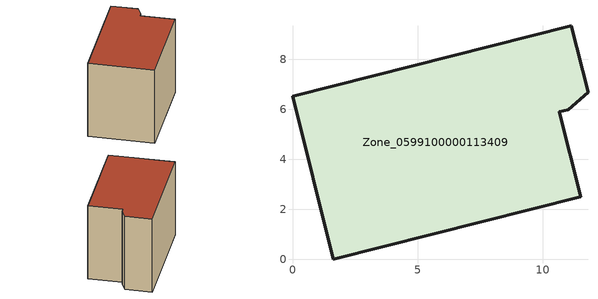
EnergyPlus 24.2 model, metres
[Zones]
Zone_0599100000113409
 floor ground (C_G): 11.81,6.68 11.02,5.99 10.67,5.9 11.53,2.5 1.63,0 0,6.53 11.15,9.35 z0
 wall outside (C_F): 1.63,0 11.53,2.5 10.67,5.9 11.02,5.99 11.81,6.68 11.15,9.35 0,6.53 1.63,0 z0:8.29
 roof outside (C_R): 11.02,5.99 11.81,6.68 11.15,9.35 0,6.53 1.63,0 11.53,2.5 10.67,5.9 z8.29
[BUILDING]
Pand.0599100000113409: North Axis=0; Terrain=City; Loads Convergence Tolerance Value=0.04; Temperature Convergence Tolerance Value=0.4; Solar Distribution=FullExterior; Maximum Number of Warmup Days=25; Minimum Number of Warmup Days=1
[Site:Location]
Rotterdam.The.Hague.AP_ZH_NLD Design_Conditions: Latitude=51.96; Longitude=4.45; Time Zone=1; Elevation=-4.5
[SITE:GROUNDTEMPERATURE:BUILDINGSURFACE]
18, 18, 18, 18, 18, 18, 18, 18, 18, 18, 18, 18
[MATERIAL] Thermal Absorptance=0.9; Solar Absorptance=0.7; Visible Absorptance=0.7
Name | Roughness | Thickness | Conductivity | Density | Specific Heat
G.TI.1975-1991 | MediumSmooth | 0.15 | 0.288461 | 540 | 1210
F.TI.1975-1991 | Rough | 0.3 | 0.230769 | 1920 | 840
R.TI.1975-1991 | MediumRough | 0.2 | 0.153846 | 1500 | 1000
[CONSTRUCTION]
C_G: G.TI.1975-1991
C_F: F.TI.1975-1991
C_R: R.TI.1975-1991
[ZONE]
Zone_0599100000113409: Type=1; Multiplier=1; Ceiling Height=Autocalculate; Volume=Autocalculate; Floor Area=autocalculate; Part of Total Floor Area=Yes
[ZONEINFILTRATION:DESIGNFLOWRATE]
Infil_Zone_0599100000113409: Zone or ZoneList or Space or SpaceList=Zone_0599100000113409; Schedule=AlwaysOn; Design Flow Rate Calculation Method=Flow/Area; Flow Rate per Floor Area=0.003; Constant Term Coefficient=1; Temperature Term Coefficient=0; Velocity Term Coefficient=0; Velocity Squared Term Coefficient=0
[HVACTEMPLATE:ZONE:IDEALLOADSAIRSYSTEM]
Zone_0599100000113409: Maximum Heating Supply Air Temperature=50; Minimum Cooling Supply Air Temperature=13; Maximum Heating Supply Air Humidity Ratio=0.0156; Minimum Cooling Supply Air Humidity Ratio=0.0077; Heating Limit=NoLimit; Cooling Limit=NoLimit; Dehumidification Control Type=ConstantSensibleHeatRatio; Cooling Sensible Heat Ratio=0.7; Dehumidification Setpoint=60; Humidification Control Type=None; Humidification Setpoint=30; Outdoor Air Method=None; Outdoor Air Flow Rate per Person=0.00944; Outdoor Air Flow Rate per Zone Floor Area=0; Outdoor Air Flow Rate per Zone=0; Demand Controlled Ventilation Type=None; Outdoor Air Economizer Type=NoEconomizer; Heat Recovery Type=None; Sensible Heat Recovery Effectiveness=0.7; Latent Heat Recovery Effectiveness=0.65
[ZONECONTROL:THERMOSTAT]
ThermostatControl_Zone_0599100000113409: Zone or ZoneList=Zone_0599100000113409; Control Type Schedule=DualSetpointControlType; Control 1=Thermostat_Zone_0599100000113409; Temperature Difference Between Cutout And Setpoint=0
[THERMOSTATSETPOINT:DUALSETPOINT]
Thermostat_Zone_0599100000113409: Heating Setpoint Temperature Schedule=HeatingSetpoint_Zone_0599100000113409; Cooling Setpoint Temperature Schedule=CoolingSetpoint_Zone_0599100000113409
[SCHEDULE:COMPACT]
HeatingSetpoint_Zone_0599100000113409: Through: 12/31, For: AllDays, Until: 24:00, 21
CoolingSetpoint_Zone_0599100000113409: Through: 12/31, For: AllDays, Until: 24:00, 24
DualSetpointControlType: Through: 12/31, For: AllDays, Until: 24:00, 4
AlwaysOn: Through: 12/31, For: AllDays, Until: 24:00, 1
